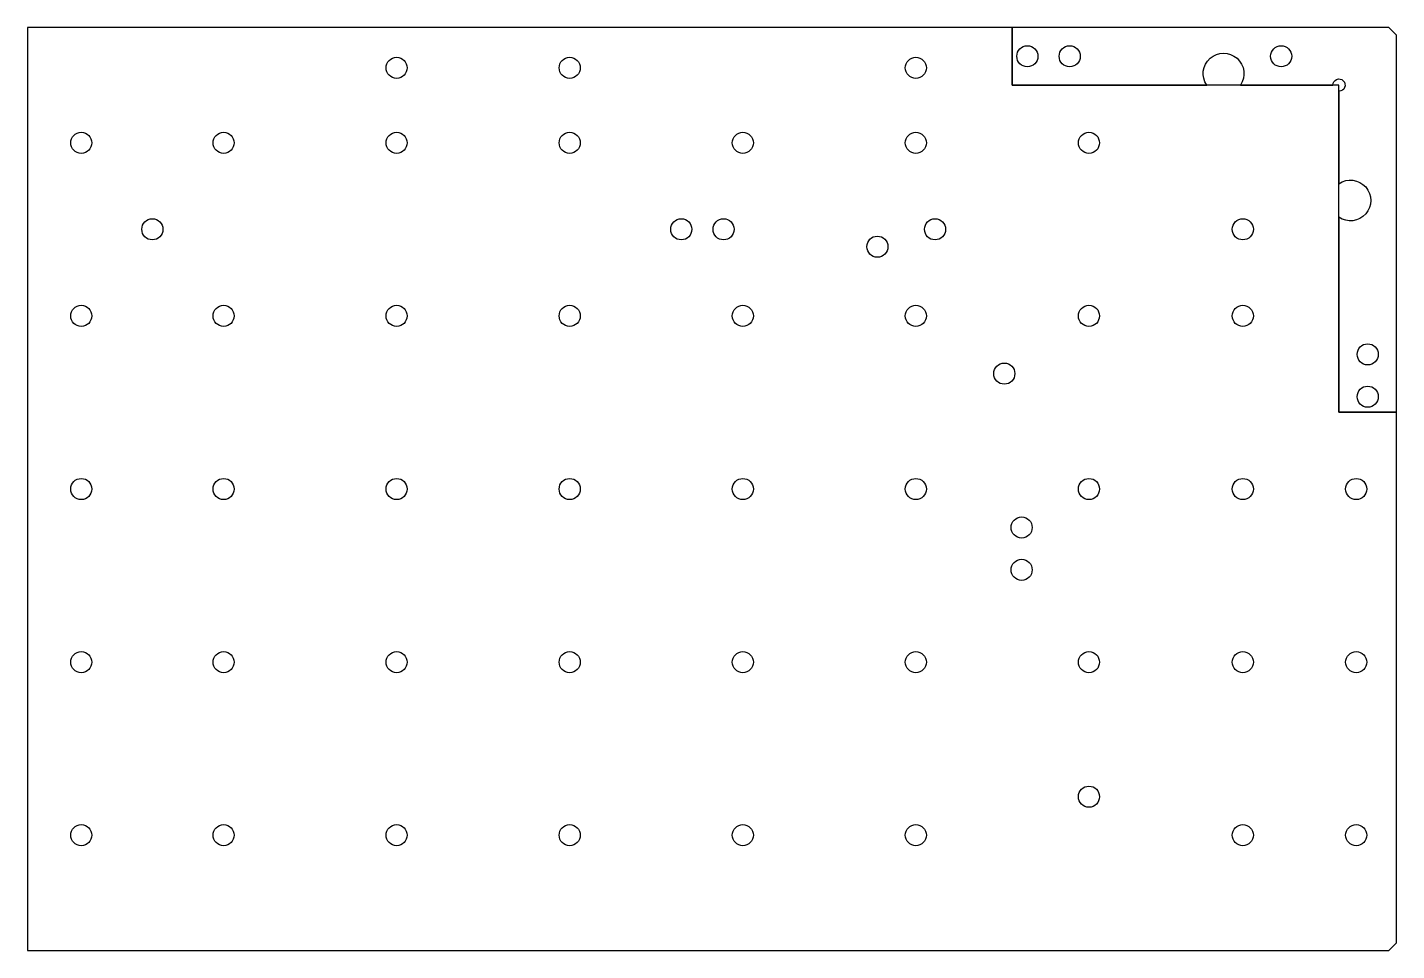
# Model space of a CAD drawing. Header units: inches. Extents: x -13.4 to 0.6, y -8.9 to 0.6.
import ezdxf

# ---------------------------------------------------------------- set-up
doc = ezdxf.new("R2010")
doc.units = ezdxf.units.IN
doc.layers.get('0').update_dxf_attribs({"linetype": 'CONTINUOUS'})

msp = doc.modelspace()

# ---------------------------------------------------------------- linework, layer by layer
msp.add_lwpolyline([(0.591, -3.346), (0, -3.346), (0, 0), (-3.346, 0), (-3.346, 0.591), (-13.425, 0.591), (-13.425, -8.858), (0.512, -8.858), (0.591, -8.78)], close=True)
msp.add_lwpolyline([(0.591, 0.512), (0.512, 0.591), (-3.346, 0.591), (-3.346, 0), (-1.353, 0, -1.897682), (-1.009, 0), (-0.063, 0, -2.414214), (0, -0.063), (0, -1.009, -1.897682), (0, -1.353), (0, -3.346), (0.591, -3.346)], format="xyb", close=True)
for centre in [(-9.646, 0.177), (-7.874, 0.177), (-4.331, 0.177), (-3.189, 0.295), (-2.756, 0.295), (-0.591, 0.295), (-12.874, -0.591), (-11.417, -0.591), (-9.646, -0.591), (-7.874, -0.591), (-6.102, -0.591), (-4.331, -0.591), (-2.559, -0.591), (-12.146, -1.476), (-6.732, -1.476), (-6.299, -1.476), (-4.134, -1.476), (-0.984, -1.476), (-4.724, -1.654), (-12.874, -2.362), (-11.417, -2.362), (-9.646, -2.362), (-7.874, -2.362), (-6.102, -2.362), (-4.331, -2.362), (-2.559, -2.362), (-0.984, -2.362), (0.295, -2.756), (-3.425, -2.953), (0.295, -3.189), (-12.874, -4.134), (-11.417, -4.134), (-9.646, -4.134), (-7.874, -4.134), (-6.102, -4.134), (-4.331, -4.134), (-2.559, -4.134), (-0.984, -4.134), (0.177, -4.134), (-3.248, -4.528), (-3.248, -4.961), (-12.874, -5.906), (-11.417, -5.906), (-9.646, -5.906), (-7.874, -5.906), (-6.102, -5.906), (-4.331, -5.906), (-2.559, -5.906), (-0.984, -5.906), (0.177, -5.906), (-2.559, -7.283), (-12.874, -7.677), (-11.417, -7.677), (-9.646, -7.677), (-7.874, -7.677), (-6.102, -7.677), (-4.331, -7.677), (-0.984, -7.677), (0.177, -7.677)]:
    msp.add_circle(centre, 0.108)

doc.saveas('drawing.dxf')
